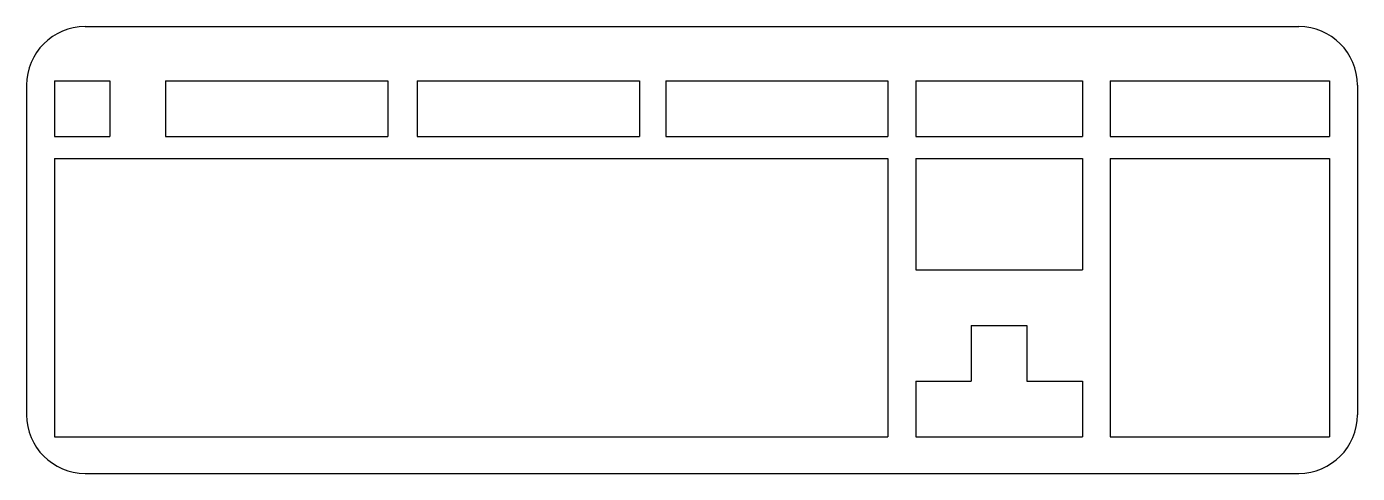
# Model space of a CAD drawing. Header units: millimetres. Extents: x 1334.854 to 1335.286, y 2716.539 to 2716.684.
import ezdxf

# ---------------------------------------------------------------- set-up
doc = ezdxf.new("R2010")
doc.units = ezdxf.units.MM
doc.header["$LTSCALE"] = 10
doc.layers.add('Equipam_informática', color=1, linetype='Continuous')

msp = doc.modelspace()

# ---------------------------------------------------------------- linework, layer by layer
at = {"layer": 'Equipam_informática'}
for p, q in [((1334.87307, 2716.68399), (1335.26732, 2716.68399)), ((1334.8631, 2716.66642), (1334.8631, 2716.64837)), ((1334.8631, 2716.66642), (1334.88115, 2716.66642)), ((1334.88115, 2716.66642), (1334.88115, 2716.64837)), ((1334.8992, 2716.66642), (1334.9714, 2716.66642)), ((1334.8992, 2716.66642), (1334.8992, 2716.64837)), ((1334.9714, 2716.66642), (1334.9714, 2716.64837)), ((1334.9809, 2716.66642), (1335.0531, 2716.66642)), ((1334.9809, 2716.66642), (1334.9809, 2716.64837)), ((1335.0531, 2716.66642), (1335.0531, 2716.64837)), ((1335.06165, 2716.66642), (1335.06165, 2716.64837)), ((1335.06165, 2716.66642), (1335.13385, 2716.66642)), ((1335.13385, 2716.66642), (1335.13385, 2716.64837)), ((1335.14287, 2716.66642), (1335.19702, 2716.66642)), ((1335.14287, 2716.66642), (1335.14287, 2716.64837)), ((1335.19702, 2716.66642), (1335.19702, 2716.64837)), ((1335.20605, 2716.66642), (1335.20605, 2716.64837)), ((1335.20605, 2716.66642), (1335.2773, 2716.66642)), ((1335.2773, 2716.66642), (1335.2773, 2716.64837)), ((1334.85407, 2716.66499), (1334.85407, 2716.55812)), ((1335.28632, 2716.66499), (1335.28632, 2716.55812)), ((1334.8631, 2716.64837), (1334.88115, 2716.64837)), ((1334.8992, 2716.64837), (1334.9714, 2716.64837)), ((1334.9809, 2716.64837), (1335.0531, 2716.64837)), ((1335.06165, 2716.64837), (1335.13385, 2716.64837)), ((1335.14287, 2716.64837), (1335.19702, 2716.64837)), ((1335.20605, 2716.64837), (1335.2773, 2716.64837)), ((1334.8631, 2716.64124), (1335.13385, 2716.64124)), ((1334.8631, 2716.64124), (1334.8631, 2716.55099)), ((1335.13385, 2716.64124), (1335.13385, 2716.55099)), ((1335.14287, 2716.64124), (1335.14287, 2716.60514)), ((1335.14287, 2716.64124), (1335.19702, 2716.64124)), ((1335.19702, 2716.64124), (1335.19702, 2716.60514)), ((1335.20605, 2716.64124), (1335.2773, 2716.64124)), ((1335.20605, 2716.64124), (1335.20605, 2716.55099)), ((1335.2773, 2716.64124), (1335.2773, 2716.55099)), ((1335.14287, 2716.60514), (1335.19702, 2716.60514)), ((1335.16092, 2716.58709), (1335.16092, 2716.56904)), ((1335.16092, 2716.58709), (1335.17897, 2716.58709)), ((1335.17897, 2716.58709), (1335.17897, 2716.56904)), ((1335.14287, 2716.56904), (1335.16092, 2716.56904)), ((1335.14287, 2716.56904), (1335.14287, 2716.55099)), ((1335.17897, 2716.56904), (1335.19702, 2716.56904)), ((1335.19702, 2716.56904), (1335.19702, 2716.55099)), ((1334.8631, 2716.55099), (1335.13385, 2716.55099)), ((1335.14287, 2716.55099), (1335.19702, 2716.55099)), ((1335.20605, 2716.55099), (1335.2773, 2716.55099)), ((1334.87307, 2716.53912), (1335.26732, 2716.53912))]:
    msp.add_line(p, q, dxfattribs=at)
for centre, start, end in [((1334.87307, 2716.66499), 90, 180), ((1335.26732, 2716.66499), 360, 90), ((1334.87307, 2716.55812), 180, 270), ((1335.26732, 2716.55812), 270, 0)]:
    msp.add_arc(centre, 0.019, start, end, dxfattribs=at)

doc.saveas('drawing.dxf')
